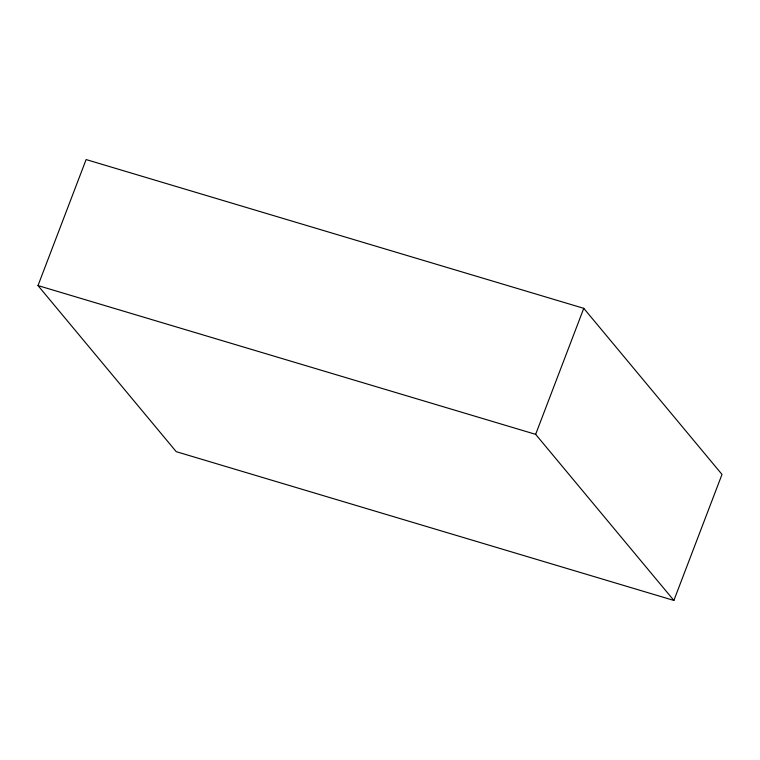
<?xml version="1.0" encoding="UTF-8"?>
<svg xmlns="http://www.w3.org/2000/svg" width="760" height="760" viewBox="0 0 760 760"><rect width="100%" height="100%" fill="white"/><g stroke="black" fill="none" stroke-linecap="round" stroke-linejoin="round"><path stroke-width="1.14" d="M38 285.579L86.118 159.562L583.765 308.332L722 474.42L673.882 600.438L176.234 451.668L38 285.579L535.648 434.349L673.882 600.438M535.648 434.349L583.765 308.332"/></g></svg>
